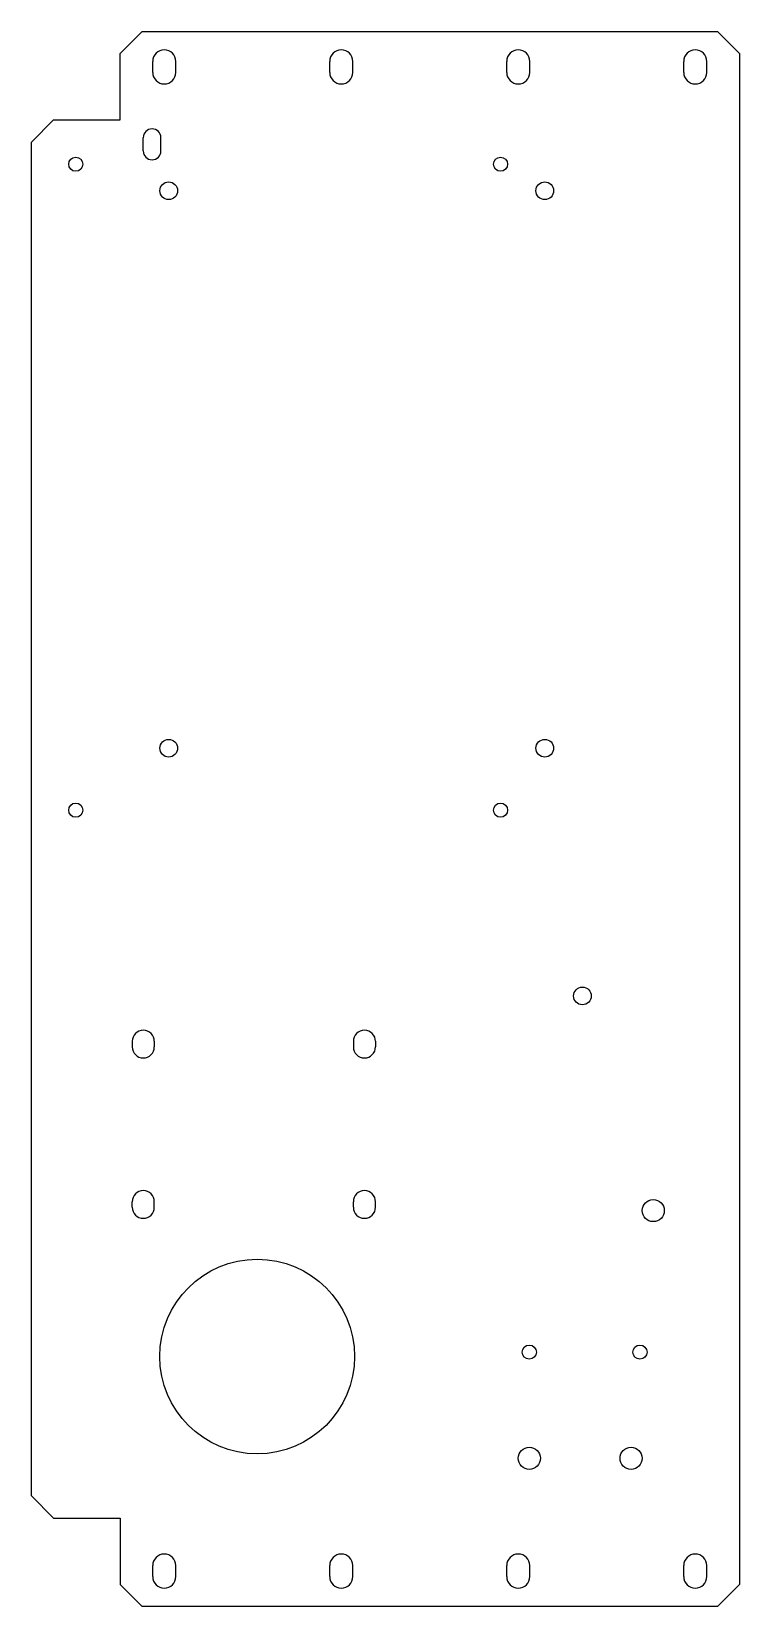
# Model space of a CAD drawing. Extents: x -388 to -228, y -178 to 178.
import ezdxf

# ---------------------------------------------------------------- set-up
doc = ezdxf.new("R2010")
doc.units = 0
doc.layers.add('Shape2DView039', color=7, linetype='CONTINUOUS')

msp = doc.modelspace()

# ---------------------------------------------------------------- linework, layer by layer
at = {"layer": 'Shape2DView039'}
for p, q in [((-363, 178), (-368, 173)), ((-363, 178), (-233, 178)), ((-228, 173), (-233, 178)), ((-368, 158), (-368, 173)), ((-360.6, 170), (-360.6, 171.25)), ((-355.4, 170), (-355.4, 171.25)), ((-320.6, 170), (-320.6, 171.25)), ((-315.4, 170), (-315.4, 171.25)), ((-280.6, 170), (-280.6, 171.25)), ((-275.4, 170), (-275.4, 171.25)), ((-240.6, 170), (-240.6, 171.25)), ((-235.4, 170), (-235.4, 171.25)), ((-228, 173), (-228, -173)), ((-360.6, 168.75), (-360.6, 170)), ((-355.4, 168.75), (-355.4, 170)), ((-320.6, 168.75), (-320.6, 170)), ((-315.4, 168.75), (-315.4, 170)), ((-280.6, 168.75), (-280.6, 170)), ((-275.4, 168.75), (-275.4, 170)), ((-240.6, 168.75), (-240.6, 170)), ((-235.4, 168.75), (-235.4, 170)), ((-383, 158), (-388, 153)), ((-383, 158), (-368, 158)), ((-362.75, 151), (-362.75, 154)), ((-358.75, 151), (-358.75, 154)), ((-388, -153), (-388, 153)), ((-365.25, -50.25), (-365.25, -51.5)), ((-360.25, -50.25), (-360.25, -51.5)), ((-315.25, -50.25), (-315.25, -51.5)), ((-310.25, -50.25), (-310.25, -51.5)), ((-365.25, -87.75), (-365.25, -86.5)), ((-360.25, -87.75), (-360.25, -86.5)), ((-315.25, -87.75), (-315.25, -86.5)), ((-310.25, -87.75), (-310.25, -86.5)), ((-388, -153), (-383, -158)), ((-383, -158), (-368, -158)), ((-368, -158), (-368, -173)), ((-360.6, -170), (-360.6, -168.75)), ((-360.6, -171.25), (-360.6, -170)), ((-355.4, -170), (-355.4, -168.75)), ((-355.4, -171.25), (-355.4, -170)), ((-320.6, -170), (-320.6, -168.75)), ((-320.6, -171.25), (-320.6, -170)), ((-315.4, -170), (-315.4, -168.75)), ((-315.4, -171.25), (-315.4, -170)), ((-280.6, -170), (-280.6, -168.75)), ((-280.6, -171.25), (-280.6, -170)), ((-275.4, -170), (-275.4, -168.75)), ((-275.4, -171.25), (-275.4, -170)), ((-240.6, -170), (-240.6, -168.75)), ((-240.6, -171.25), (-240.6, -170)), ((-235.4, -170), (-235.4, -168.75)), ((-235.4, -171.25), (-235.4, -170)), ((-363, -178), (-368, -173)), ((-228, -173), (-233, -178)), ((-233, -178), (-363, -178))]:
    msp.add_line(p, q, dxfattribs=at)
for centre, radius in [((-378, 148), 1.6), ((-282, 148), 1.6), ((-357, 142), 2), ((-272, 142), 2), ((-357, 16), 2), ((-272, 16), 2), ((-378, 2), 1.6), ((-282, 2), 1.6), ((-263.5, -40), 2), ((-247.5, -88.5), 2.5), ((-337, -121.5), 22), ((-275.5, -120.5), 1.6), ((-250.5, -120.5), 1.6), ((-275.5, -144.5), 2.5), ((-252.5, -144.5), 2.5)]:
    msp.add_circle(centre, radius, dxfattribs=at)
for centre, radius, start, end in [((-358, 171.25), 2.6, 0, 180), ((-318, 171.25), 2.6, 0, 180), ((-278, 171.25), 2.6, 0, 180), ((-238, 171.25), 2.6, 0, 180), ((-358, 168.75), 2.6, -180, 0), ((-318, 168.75), 2.6, -180, 0), ((-278, 168.75), 2.6, -180, 0), ((-238, 168.75), 2.6, -180, 0), ((-360.75, 154), 2, 0, 180), ((-360.75, 151), 2, 180, 0), ((-362.75, -50.25), 2.5, 0, 180), ((-312.75, -50.25), 2.5, 0, 180), ((-362.75, -51.5), 2.5, 180, 0), ((-312.75, -51.5), 2.5, 180, 0), ((-362.75, -86.5), 2.5, 0, 180), ((-312.75, -86.5), 2.5, 0, 180), ((-362.75, -87.75), 2.5, 180, 0), ((-312.75, -87.75), 2.5, 180, 0), ((-358, -168.75), 2.6, 0, 180), ((-318, -168.75), 2.6, 0, 180), ((-278, -168.75), 2.6, 0, 180), ((-238, -168.75), 2.6, 0, 180), ((-358, -171.25), 2.6, 180, 0), ((-318, -171.25), 2.6, -180, 0), ((-278, -171.25), 2.6, -180, 0), ((-238, -171.25), 2.6, -180, 0)]:
    msp.add_arc(centre, radius, start, end, dxfattribs=at)

doc.saveas('drawing.dxf')
